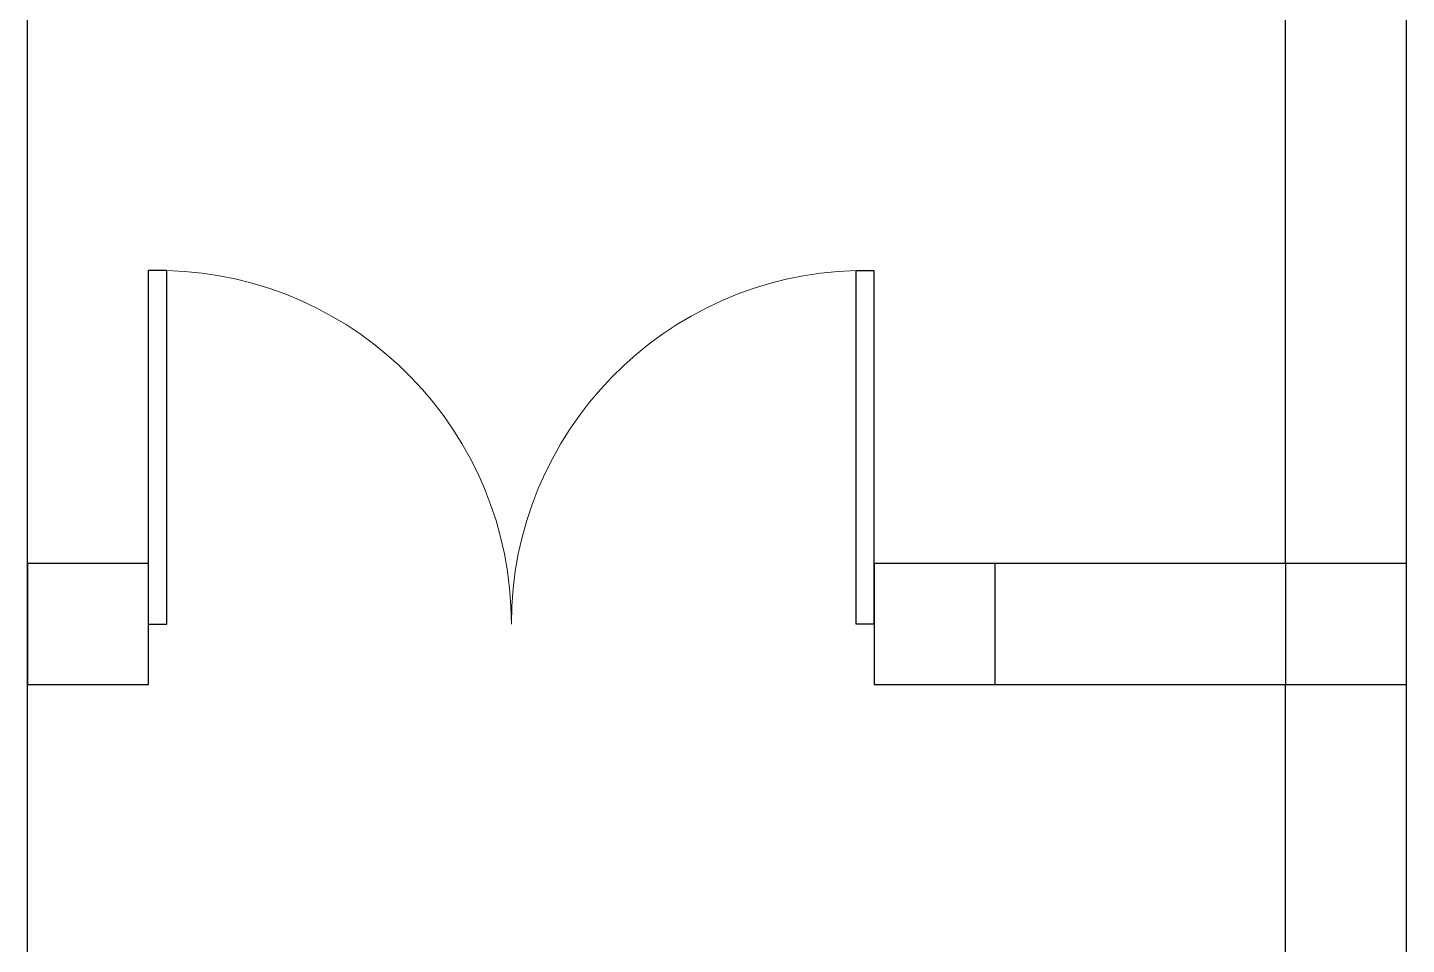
# Model space of a CAD drawing. Header units: metres. Extents: x -107920 to 223280, y -14950 to 38746.
# Drawn here: x 183680 to 186530, y 15762 to 17658 of the extents above; entities that cross this region are included whole.
import ezdxf

# ---------------------------------------------------------------- set-up
doc = ezdxf.new("R2010")
doc.units = ezdxf.units.M
for name, color, linetype in [('06A_结构柱', 4, 'Continuous'), ('07A_墙体', 4, 'Continuous'), ('WALL', 5, 'Continuous')]:
    doc.layers.add(name, color=color, linetype=linetype)

msp = doc.modelspace()

# ---------------------------------------------------------------- linework, layer by layer
for p, q in [((183930, 16424.6), (183930, 17155.8)), ((183967.5, 17155.8), (183930, 17155.8)), ((183967.5, 16424.6), (183967.5, 17155.8)), ((185392.5, 16424.6), (185392.5, 17155.8)), ((185392.5, 17155.8), (185430, 17155.8)), ((185430, 16424.6), (185430, 17155.8)), ((183930, 16424.6), (183967.5, 16424.6)), ((185430, 16424.6), (185392.5, 16424.6))]:
    msp.add_line(p, q)
at = {"lineweight": 13}
for centre, major_axis, start_param, end_param in [((183948.8, 16424.6), (-517.1, 517.1), 3.926991, 5.472143), ((185411.3, 16424.6), (517.1, 517.1), 0.811042, 2.356194)]:
    msp.add_ellipse(centre, major_axis=major_axis, ratio=1, start_param=start_param, end_param=end_param, dxfattribs=at)
at = {"layer": '06A_结构柱'}
for p, q in [((183930, 16549.6), (183680, 16549.6)), ((183680, 16549.6), (183680, 16299.6)), ((183930, 16299.6), (183930, 16549.6)), ((185680, 16549.6), (185430, 16549.6)), ((185430, 16549.6), (185430, 16299.6)), ((185680, 16299.6), (185680, 16549.6)), ((186530, 16549.6), (186280, 16549.6)), ((186280, 16549.6), (186280, 16299.6)), ((186530, 16299.6), (186530, 16549.6)), ((183680, 16299.6), (183930, 16299.6)), ((185430, 16299.6), (185680, 16299.6)), ((186280, 16299.6), (186530, 16299.6))]:
    msp.add_line(p, q, dxfattribs=at)
at = {"layer": '07A_墙体'}
for p, q in [((186530, 16399.6), (186530, 18999.6)), ((186280, 16549.6), (186280, 18899.6)), ((183930, 16549.6), (183680, 16549.6)), ((183930, 16299.6), (183930, 16549.6)), ((186280, 16549.6), (185430, 16549.6)), ((185430, 16549.6), (185430, 16299.6)), ((186530, 14749.6), (186530, 16399.6)), ((183680, 16299.6), (183930, 16299.6)), ((185430, 16299.6), (186280, 16299.6)), ((186280, 14999.6), (186280, 16299.6))]:
    msp.add_line(p, q, dxfattribs=at)
at = {"layer": 'WALL'}
for p, q in [((183680, 16399.6), (183680, 18999.6)), ((183680, 14849.6), (183680, 16399.6))]:
    msp.add_line(p, q, dxfattribs=at)

doc.saveas('drawing.dxf')
